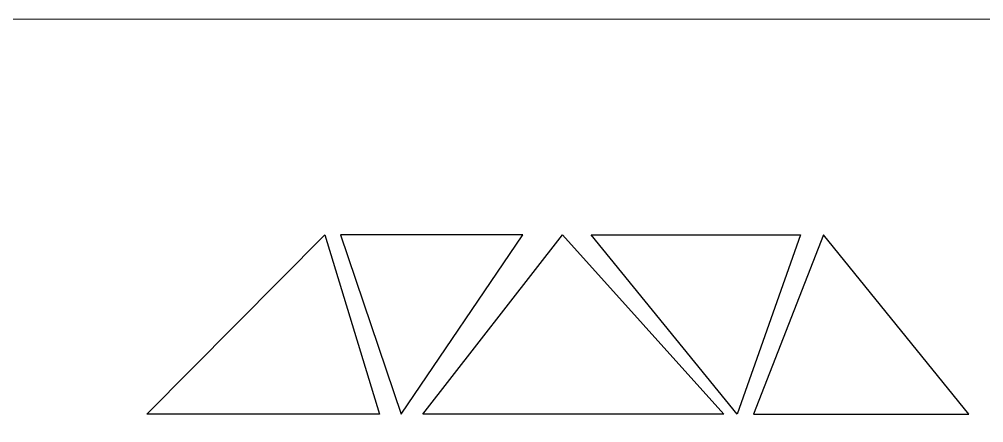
# Model space of a CAD drawing. Header units: millimetres. Extents: x -98 to 20, y -25 to 25.
# Drawn here: x -78.29 to -69.77, y 21.2 to 24.76 of the extents above; entities that cross this region are included whole.
import ezdxf

# ---------------------------------------------------------------- set-up
doc = ezdxf.new("R2010")
doc.units = ezdxf.units.MM
doc.header["$MEASUREMENT"] = 0
doc.layers.add('Layer 1', color=7, linetype='Continuous')

msp = doc.modelspace()

# ---------------------------------------------------------------- linework, layer by layer
at = {"layer": 'Layer 1', "color": 250, "lineweight": 18}
msp.add_open_spline([(-94.5401, 24.7584), (-94.5401, 24.7584), (-52.2477, 24.7584), (-52.2477, 24.7584), (-50.1802, 24.7584), (-48.4939, 23.0721), (-48.4939, 21.0046), (-48.4939, 21.0046), (-48.4939, -21.2878), (-48.4939, -21.2878), (-48.4939, -23.3553), (-50.1802, -25.0416), (-52.2477, -25.0416), (-52.2477, -25.0416), (-94.5401, -25.0416), (-94.5401, -25.0416), (-96.6076, -25.0416), (-98.2939, -23.3553), (-98.2939, -21.2878), (-98.2939, -21.2878), (-98.2939, 21.0046), (-98.2939, 21.0046), (-98.2939, 23.0721), (-96.6076, 24.7584), (-94.5401, 24.7584)], degree=3, knots=[0, 0, 0, 0, 0.125, 0.125, 0.125, 0.25, 0.25, 0.25, 0.375, 0.375, 0.375, 0.5, 0.5, 0.5, 0.625, 0.625, 0.625, 0.75, 0.75, 0.75, 0.875, 0.875, 0.875, 1, 1, 1, 1], dxfattribs=at)
at = {"layer": 'Layer 1', "color": 240}
for points in [[(-77.1594, 21.274), (-77.1594, 21.274), (-75.1042, 21.274), (-75.1042, 21.274), (-75.1042, 21.274), (-75.5876, 22.8565), (-75.5876, 22.8565), (-75.5876, 22.8565), (-77.1594, 21.274), (-77.1594, 21.274)], [(-75.4491, 22.8566), (-75.4491, 22.8566), (-73.836, 22.8566), (-73.836, 22.8566), (-73.836, 22.8566), (-74.9122, 21.2742), (-74.9122, 21.2742), (-74.9122, 21.2742), (-75.4491, 22.8566), (-75.4491, 22.8566)], [(-74.7222, 21.274), (-74.7222, 21.274), (-72.0632, 21.274), (-72.0632, 21.274), (-72.0632, 21.274), (-73.488, 22.8565), (-73.488, 22.8565), (-73.488, 22.8565), (-74.7222, 21.274), (-74.7222, 21.274)], [(-71.3836, 22.8566), (-71.3836, 22.8566), (-73.2342, 22.8566), (-73.2342, 22.8566), (-73.2342, 22.8566), (-71.9439, 21.2742), (-71.9439, 21.2742), (-71.9439, 21.2742), (-71.3836, 22.8566), (-71.3836, 22.8566)], [(-69.8981, 21.274), (-69.8981, 21.274), (-71.7985, 21.274), (-71.7985, 21.274), (-71.7985, 21.274), (-71.1808, 22.8565), (-71.1808, 22.8565), (-71.1808, 22.8565), (-69.8981, 21.274), (-69.8981, 21.274)]]:
    msp.add_open_spline(points, degree=3, knots=[0, 0, 0, 0, 0.333333, 0.333333, 0.333333, 0.666667, 0.666667, 0.666667, 1, 1, 1, 1], dxfattribs=at)

doc.saveas('drawing.dxf')
